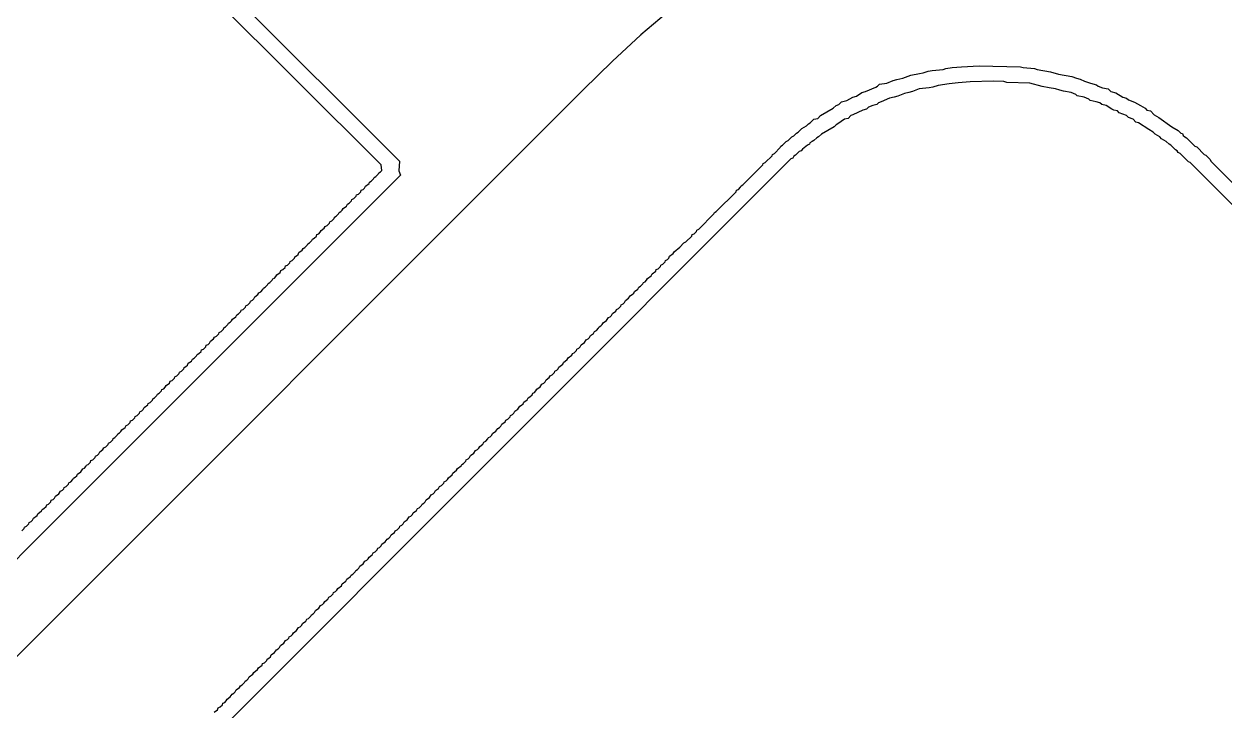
# Model space of a CAD drawing. Header units: millimetres. Extents: x 95 to 305, y 96 to 295.
# Drawn here: x 253.65 to 285.35, y 139.25 to 157.37 of the extents above; entities that cross this region are included whole.
import ezdxf

# ---------------------------------------------------------------- set-up
doc = ezdxf.new("R2010")
doc.units = ezdxf.units.MM
for name, color, linetype in [('BottomLayer', 5, 'Continuous'), ('BottomOverlay', 54, 'Continuous'), ('TopLayer', 1, 'Continuous')]:
    doc.layers.add(name, color=color, linetype=linetype)

msp = doc.modelspace()

# ---------------------------------------------------------------- linework, layer by layer
at = {"layer": 'BottomLayer'}
for p, q in [((271.133, 158.101), (269.935, 157.084)), ((269.927, 157.077), (269.188, 156.393)), ((269.931, 157.08), (269.927, 157.077)), ((269.935, 157.084), (269.931, 157.08)), ((269.183, 156.388), (268.411, 155.635)), ((269.186, 156.39), (269.183, 156.388)), ((269.188, 156.393), (269.186, 156.39)), ((268.409, 155.632), (244.367, 131.591)), ((268.41, 155.633), (268.409, 155.632)), ((268.411, 155.635), (268.41, 155.633))]:
    msp.add_line(p, q, dxfattribs=at)
at = {"layer": 'BottomOverlay'}
for p, q in [((243.799, 173.512), (263.563, 153.748)), ((263.076, 153.651), (243.641, 173.086)), ((276.852, 155.939), (277.059, 156.024)), ((277.059, 156.024), (277.29, 156.061)), ((277.29, 156.061), (277.387, 156.085)), ((277.387, 156.085), (277.521, 156.122)), ((277.521, 156.122), (277.619, 156.146)), ((277.619, 156.146), (277.911, 156.17)), ((277.911, 156.17), (277.984, 156.195)), ((277.984, 156.195), (278.154, 156.219)), ((278.154, 156.219), (278.398, 156.243)), ((278.398, 156.243), (278.86, 156.268)), ((278.86, 156.268), (279.955, 156.243)), ((279.955, 156.243), (280.028, 156.219)), ((280.028, 156.219), (280.32, 156.195)), ((280.32, 156.195), (280.393, 156.17)), ((280.393, 156.17), (280.746, 156.109)), ((280.746, 156.109), (280.953, 156.049)), ((280.953, 156.049), (281.306, 155.988)), ((281.306, 155.988), (281.428, 155.939)), ((275.866, 155.586), (276.134, 155.708)), ((276.134, 155.708), (276.183, 155.732)), ((276.183, 155.732), (276.231, 155.781)), ((276.231, 155.781), (276.426, 155.805)), ((276.426, 155.805), (276.596, 155.878)), ((276.596, 155.878), (276.694, 155.902)), ((276.694, 155.902), (276.852, 155.939)), ((277.278, 155.659), (277.108, 155.586)), ((277.546, 155.683), (277.278, 155.659)), ((277.643, 155.708), (277.546, 155.683)), ((277.777, 155.744), (277.643, 155.708)), ((278.069, 155.793), (277.777, 155.744)), ((278.312, 155.817), (278.069, 155.793)), ((278.629, 155.842), (278.312, 155.817)), ((279.237, 155.866), (278.629, 155.842)), ((279.517, 155.854), (279.237, 155.866)), ((279.59, 155.829), (279.517, 155.854)), ((280.199, 155.805), (279.59, 155.829)), ((280.296, 155.781), (280.199, 155.805)), ((280.43, 155.744), (280.296, 155.781)), ((280.527, 155.72), (280.43, 155.744)), ((280.71, 155.683), (280.527, 155.72)), ((280.88, 155.659), (280.71, 155.683)), ((280.99, 155.623), (280.88, 155.659)), ((281.428, 155.939), (281.525, 155.915)), ((281.525, 155.915), (281.647, 155.866)), ((281.647, 155.866), (281.805, 155.805)), ((281.805, 155.805), (281.963, 155.769)), ((281.963, 155.769), (282, 155.732)), ((282, 155.732), (282.122, 155.683)), ((282.122, 155.683), (282.268, 155.659)), ((282.268, 155.659), (282.341, 155.586)), ((275.233, 155.318), (275.367, 155.355)), ((275.367, 155.355), (275.526, 155.44)), ((275.526, 155.44), (275.623, 155.464)), ((275.623, 155.464), (275.769, 155.562)), ((275.769, 155.562), (275.866, 155.586)), ((276.499, 155.416), (276.28, 155.318)), ((276.621, 155.44), (276.499, 155.416)), ((276.718, 155.464), (276.621, 155.44)), ((276.889, 155.537), (276.718, 155.464)), ((277.01, 155.562), (276.889, 155.537)), ((277.108, 155.586), (277.01, 155.562)), ((281.087, 155.598), (280.99, 155.623)), ((281.294, 155.562), (281.087, 155.598)), ((281.416, 155.513), (281.294, 155.562)), ((281.452, 155.477), (281.416, 155.513)), ((281.635, 155.44), (281.452, 155.477)), ((281.756, 155.391), (281.635, 155.44)), ((281.793, 155.355), (281.756, 155.391)), ((281.951, 155.318), (281.793, 155.355)), ((282.341, 155.586), (282.474, 155.55)), ((282.474, 155.55), (282.657, 155.44)), ((282.657, 155.44), (282.754, 155.416)), ((282.754, 155.416), (282.803, 155.367)), ((282.803, 155.367), (282.961, 155.306)), ((274.674, 154.953), (275.014, 155.148)), ((275.014, 155.148), (275.087, 155.221)), ((275.087, 155.221), (275.16, 155.245)), ((275.16, 155.245), (275.233, 155.318)), ((275.793, 155.099), (275.526, 154.978)), ((275.891, 155.124), (275.793, 155.099)), ((275.939, 155.172), (275.891, 155.124)), ((276.061, 155.221), (275.939, 155.172)), ((276.158, 155.245), (276.061, 155.221)), ((276.207, 155.294), (276.158, 155.245)), ((276.28, 155.318), (276.207, 155.294)), ((282.049, 155.294), (281.951, 155.318)), ((282.097, 155.245), (282.049, 155.294)), ((282.219, 155.221), (282.097, 155.245)), ((282.365, 155.124), (282.219, 155.221)), ((282.414, 155.099), (282.365, 155.124)), ((282.511, 155.075), (282.414, 155.099)), ((282.56, 155.026), (282.511, 155.075)), ((282.754, 154.953), (282.56, 155.026)), ((282.961, 155.306), (283.119, 155.221)), ((283.119, 155.221), (283.241, 155.148)), ((283.241, 155.148), (283.29, 155.099)), ((283.29, 155.099), (283.387, 155.075)), ((283.387, 155.075), (283.485, 154.978)), ((274.309, 154.685), (274.357, 154.734)), ((274.357, 154.734), (274.406, 154.759)), ((274.406, 154.759), (274.503, 154.856)), ((274.503, 154.856), (274.601, 154.88)), ((274.601, 154.88), (274.674, 154.953)), ((275.087, 154.71), (275.039, 154.661)), ((275.136, 154.734), (275.087, 154.71)), ((275.306, 154.856), (275.136, 154.734)), ((275.404, 154.88), (275.306, 154.856)), ((275.477, 154.953), (275.404, 154.88)), ((275.526, 154.978), (275.477, 154.953)), ((282.803, 154.905), (282.754, 154.953)), ((282.925, 154.856), (282.803, 154.905)), ((282.998, 154.783), (282.925, 154.856)), ((283.071, 154.759), (282.998, 154.783)), ((283.338, 154.588), (283.071, 154.759)), ((283.485, 154.978), (283.606, 154.905)), ((283.606, 154.905), (283.947, 154.661)), ((273.822, 154.296), (273.919, 154.393)), ((273.919, 154.393), (273.968, 154.418)), ((273.968, 154.418), (274.041, 154.491)), ((274.041, 154.491), (274.089, 154.515)), ((274.089, 154.515), (274.187, 154.612)), ((274.187, 154.612), (274.309, 154.685)), ((274.576, 154.369), (274.503, 154.296)), ((274.625, 154.393), (274.576, 154.369)), ((274.698, 154.466), (274.625, 154.393)), ((275.039, 154.661), (274.698, 154.466)), ((283.46, 154.515), (283.338, 154.588)), ((283.509, 154.466), (283.46, 154.515)), ((283.631, 154.393), (283.509, 154.466)), ((283.679, 154.345), (283.631, 154.393)), ((283.947, 154.661), (284.117, 154.564)), ((284.117, 154.564), (284.19, 154.491)), ((284.19, 154.491), (284.227, 154.479)), ((284.227, 154.479), (284.251, 154.43)), ((284.251, 154.43), (284.288, 154.393)), ((284.288, 154.393), (284.336, 154.369)), ((284.336, 154.369), (284.555, 154.15)), ((273.457, 153.955), (273.615, 154.114)), ((273.615, 154.114), (273.627, 154.15)), ((273.627, 154.15), (273.676, 154.174)), ((273.676, 154.174), (273.773, 154.272)), ((273.773, 154.272), (273.822, 154.296)), ((274.199, 154.065), (274.162, 154.028)), ((274.333, 154.174), (274.199, 154.065)), ((274.382, 154.199), (274.333, 154.174)), ((274.394, 154.235), (274.382, 154.199)), ((274.455, 154.272), (274.394, 154.235)), ((274.503, 154.296), (274.455, 154.272)), ((283.801, 154.272), (283.679, 154.345)), ((283.874, 154.199), (283.801, 154.272)), ((283.923, 154.174), (283.874, 154.199)), ((284.044, 154.053), (283.923, 154.174)), ((284.093, 154.028), (284.044, 154.053)), ((284.555, 154.15), (284.604, 154.126)), ((284.604, 154.126), (284.799, 153.931)), ((273.895, 153.809), (253.328, 133.242)), ((263.563, 153.748), (263.55, 153.493)), ((273.213, 153.712), (273.396, 153.894)), ((273.396, 153.894), (273.408, 153.931)), ((273.408, 153.931), (273.457, 153.955)), ((273.943, 153.834), (273.895, 153.809)), ((273.968, 153.882), (273.943, 153.834)), ((274.016, 153.907), (273.968, 153.882)), ((274.114, 154.004), (274.016, 153.907)), ((274.162, 154.028), (274.114, 154.004)), ((284.117, 153.98), (284.093, 154.028)), ((284.166, 153.955), (284.117, 153.98)), ((284.385, 153.736), (284.166, 153.955)), ((284.434, 153.712), (284.385, 153.736)), ((284.799, 153.931), (284.848, 153.907)), ((284.848, 153.907), (284.957, 153.797)), ((284.957, 153.797), (284.981, 153.748)), ((284.981, 153.748), (287.233, 151.497)), ((263.003, 153.408), (263.015, 153.444)), ((263.015, 153.444), (263.064, 153.469)), ((263.064, 153.469), (263.1, 153.505)), ((263.1, 153.505), (263.076, 153.651)), ((263.55, 153.493), (263.587, 153.383)), ((272.629, 153.128), (273.152, 153.651)), ((273.152, 153.651), (273.165, 153.688)), ((273.165, 153.688), (273.213, 153.712)), ((287.05, 151.095), (284.434, 153.712)), ((263.587, 153.383), (254.119, 143.915)), ((262.662, 153.091), (262.759, 153.164)), ((262.759, 153.164), (262.772, 153.201)), ((262.772, 153.201), (262.82, 153.225)), ((262.82, 153.225), (262.881, 153.286)), ((262.881, 153.286), (262.893, 153.322)), ((262.893, 153.322), (262.942, 153.347)), ((262.942, 153.347), (263.003, 153.408)), ((272.568, 153.067), (272.58, 153.103)), ((272.58, 153.103), (272.629, 153.128)), ((262.358, 152.763), (262.419, 152.824)), ((262.419, 152.824), (262.431, 152.86)), ((262.431, 152.86), (262.48, 152.884)), ((262.48, 152.884), (262.54, 152.945)), ((262.54, 152.945), (262.553, 152.982)), ((262.553, 152.982), (262.601, 153.006)), ((262.601, 153.006), (262.638, 153.043)), ((262.638, 153.043), (262.662, 153.091)), ((271.923, 152.422), (272.447, 152.945)), ((272.447, 152.945), (272.459, 152.982)), ((272.459, 152.982), (272.507, 153.006)), ((272.507, 153.006), (272.568, 153.067)), ((262.054, 152.458), (262.078, 152.507)), ((262.078, 152.507), (262.163, 152.568)), ((262.163, 152.568), (262.187, 152.617)), ((262.187, 152.617), (262.236, 152.641)), ((262.236, 152.641), (262.297, 152.702)), ((262.297, 152.702), (262.309, 152.738)), ((262.309, 152.738), (262.358, 152.763)), ((261.713, 152.118), (261.725, 152.154)), ((261.725, 152.154), (261.774, 152.179)), ((261.774, 152.179), (261.835, 152.239)), ((261.835, 152.239), (261.847, 152.276)), ((261.847, 152.276), (261.895, 152.3)), ((261.895, 152.3), (261.956, 152.361)), ((261.956, 152.361), (261.968, 152.398)), ((261.968, 152.398), (262.017, 152.422)), ((262.017, 152.422), (262.054, 152.458)), ((271.461, 151.959), (271.862, 152.361)), ((271.862, 152.361), (271.875, 152.398)), ((271.875, 152.398), (271.923, 152.422)), ((261.384, 151.813), (261.433, 151.838)), ((261.433, 151.838), (261.469, 151.874)), ((261.469, 151.874), (261.494, 151.923)), ((261.494, 151.923), (261.579, 151.984)), ((261.579, 151.984), (261.603, 152.032)), ((261.603, 152.032), (261.652, 152.057)), ((261.652, 152.057), (261.713, 152.118)), ((271.29, 151.813), (271.339, 151.838)), ((271.339, 151.838), (271.4, 151.899)), ((271.4, 151.899), (271.412, 151.935)), ((271.412, 151.935), (271.461, 151.959)), ((261.068, 151.473), (261.129, 151.534)), ((261.129, 151.534), (261.141, 151.57)), ((261.141, 151.57), (261.19, 151.594)), ((261.19, 151.594), (261.25, 151.655)), ((261.25, 151.655), (261.263, 151.692)), ((261.263, 151.692), (261.311, 151.716)), ((261.311, 151.716), (261.372, 151.777)), ((261.372, 151.777), (261.384, 151.813)), ((270.962, 151.485), (271.071, 151.594)), ((271.071, 151.594), (271.12, 151.619)), ((271.12, 151.619), (271.278, 151.777)), ((271.278, 151.777), (271.29, 151.813)), ((260.788, 151.193), (260.8, 151.229)), ((260.8, 151.229), (260.849, 151.254)), ((260.849, 151.254), (260.885, 151.29)), ((260.885, 151.29), (260.91, 151.339)), ((260.91, 151.339), (260.995, 151.4)), ((260.995, 151.4), (261.019, 151.448)), ((261.019, 151.448), (261.068, 151.473)), ((270.67, 151.193), (270.694, 151.241)), ((270.694, 151.241), (270.791, 151.314)), ((270.791, 151.314), (270.816, 151.363)), ((270.816, 151.363), (270.962, 151.485)), ((260.435, 150.864), (260.484, 150.889)), ((260.484, 150.889), (260.545, 150.949)), ((260.545, 150.949), (260.557, 150.986)), ((260.557, 150.986), (260.605, 151.01)), ((260.605, 151.01), (260.666, 151.071)), ((260.666, 151.071), (260.678, 151.108)), ((260.678, 151.108), (260.727, 151.132)), ((260.727, 151.132), (260.788, 151.193)), ((270.329, 150.852), (270.341, 150.889)), ((270.341, 150.889), (270.39, 150.913)), ((270.39, 150.913), (270.451, 150.974)), ((270.451, 150.974), (270.463, 151.01)), ((270.463, 151.01), (270.512, 151.035)), ((270.512, 151.035), (270.572, 151.095)), ((270.572, 151.095), (270.585, 151.132)), ((270.585, 151.132), (270.633, 151.156)), ((270.633, 151.156), (270.67, 151.193)), ((260.143, 150.548), (260.204, 150.609)), ((260.204, 150.609), (260.216, 150.645)), ((260.216, 150.645), (260.265, 150.669)), ((260.265, 150.669), (260.301, 150.706)), ((260.301, 150.706), (260.325, 150.755)), ((260.325, 150.755), (260.411, 150.816)), ((260.411, 150.816), (260.435, 150.864)), ((270, 150.548), (270.049, 150.572)), ((270.049, 150.572), (270.086, 150.609)), ((270.086, 150.609), (270.11, 150.657)), ((270.11, 150.657), (270.207, 150.73)), ((270.207, 150.73), (270.232, 150.779)), ((270.232, 150.779), (270.329, 150.852)), ((259.827, 150.231), (259.851, 150.28)), ((259.851, 150.28), (259.9, 150.304)), ((259.9, 150.304), (259.96, 150.365)), ((259.96, 150.365), (259.973, 150.402)), ((259.973, 150.402), (260.021, 150.426)), ((260.021, 150.426), (260.082, 150.487)), ((260.082, 150.487), (260.094, 150.523)), ((260.094, 150.523), (260.143, 150.548)), ((269.708, 150.231), (269.745, 150.268)), ((269.745, 150.268), (269.769, 150.317)), ((269.769, 150.317), (269.854, 150.377)), ((269.854, 150.377), (269.879, 150.426)), ((269.879, 150.426), (269.927, 150.45)), ((269.927, 150.45), (269.988, 150.511)), ((269.988, 150.511), (270, 150.548)), ((259.498, 149.903), (259.51, 149.939)), ((259.51, 149.939), (259.559, 149.964)), ((259.559, 149.964), (259.62, 150.024)), ((259.62, 150.024), (259.632, 150.061)), ((259.632, 150.061), (259.68, 150.085)), ((259.68, 150.085), (259.717, 150.122)), ((259.717, 150.122), (259.741, 150.171)), ((259.741, 150.171), (259.827, 150.231)), ((269.404, 149.927), (269.416, 149.964)), ((269.416, 149.964), (269.465, 149.988)), ((269.465, 149.988), (269.501, 150.024)), ((269.501, 150.024), (269.526, 150.073)), ((269.526, 150.073), (269.611, 150.134)), ((269.611, 150.134), (269.66, 150.207)), ((269.66, 150.207), (269.708, 150.231)), ((259.157, 149.586), (259.242, 149.647)), ((259.242, 149.647), (259.267, 149.696)), ((259.267, 149.696), (259.315, 149.72)), ((259.315, 149.72), (259.376, 149.781)), ((259.376, 149.781), (259.388, 149.818)), ((259.388, 149.818), (259.437, 149.842)), ((259.437, 149.842), (259.498, 149.903)), ((269.027, 149.55), (269.076, 149.623)), ((269.076, 149.623), (269.124, 149.647)), ((269.124, 149.647), (269.161, 149.684)), ((269.161, 149.684), (269.185, 149.732)), ((269.185, 149.732), (269.27, 149.793)), ((269.27, 149.793), (269.295, 149.842)), ((269.295, 149.842), (269.343, 149.866)), ((269.343, 149.866), (269.404, 149.927)), ((258.853, 149.258), (258.914, 149.319)), ((258.914, 149.319), (258.926, 149.355)), ((258.926, 149.355), (258.975, 149.379)), ((258.975, 149.379), (259.035, 149.44)), ((259.035, 149.44), (259.048, 149.477)), ((259.048, 149.477), (259.096, 149.501)), ((259.096, 149.501), (259.133, 149.538)), ((259.133, 149.538), (259.157, 149.586)), ((268.759, 149.282), (268.82, 149.343)), ((268.82, 149.343), (268.832, 149.379)), ((268.832, 149.379), (268.881, 149.404)), ((268.881, 149.404), (268.917, 149.44)), ((268.917, 149.44), (268.942, 149.489)), ((268.942, 149.489), (269.027, 149.55)), ((258.549, 148.954), (258.573, 149.002)), ((258.573, 149.002), (258.658, 149.063)), ((258.658, 149.063), (258.683, 149.112)), ((258.683, 149.112), (258.731, 149.136)), ((258.731, 149.136), (258.792, 149.197)), ((258.792, 149.197), (258.804, 149.233)), ((258.804, 149.233), (258.853, 149.258)), ((268.443, 148.966), (268.491, 149.039)), ((268.491, 149.039), (268.54, 149.063)), ((268.54, 149.063), (268.577, 149.1)), ((268.577, 149.1), (268.601, 149.148)), ((268.601, 149.148), (268.686, 149.209)), ((268.686, 149.209), (268.71, 149.258)), ((268.71, 149.258), (268.759, 149.282)), ((258.22, 148.649), (258.269, 148.674)), ((258.269, 148.674), (258.33, 148.734)), ((258.33, 148.734), (258.342, 148.771)), ((258.342, 148.771), (258.39, 148.795)), ((258.39, 148.795), (258.451, 148.856)), ((258.451, 148.856), (258.464, 148.893)), ((258.464, 148.893), (258.512, 148.917)), ((258.512, 148.917), (258.549, 148.954)), ((268.114, 148.637), (268.126, 148.674)), ((268.126, 148.674), (268.175, 148.698)), ((268.175, 148.698), (268.236, 148.759)), ((268.236, 148.759), (268.248, 148.795)), ((268.248, 148.795), (268.297, 148.82)), ((268.297, 148.82), (268.333, 148.856)), ((268.333, 148.856), (268.358, 148.905)), ((268.358, 148.905), (268.443, 148.966)), ((257.928, 148.333), (257.965, 148.369)), ((257.965, 148.369), (257.989, 148.418)), ((257.989, 148.418), (258.074, 148.479)), ((258.074, 148.479), (258.098, 148.528)), ((258.098, 148.528), (258.147, 148.552)), ((258.147, 148.552), (258.208, 148.613)), ((258.208, 148.613), (258.22, 148.649)), ((267.773, 148.321), (267.871, 148.394)), ((267.871, 148.394), (267.895, 148.442)), ((267.895, 148.442), (267.992, 148.515)), ((267.992, 148.515), (268.017, 148.564)), ((268.017, 148.564), (268.114, 148.637)), ((257.624, 148.029), (257.636, 148.065)), ((257.636, 148.065), (257.685, 148.089)), ((257.685, 148.089), (257.745, 148.15)), ((257.745, 148.15), (257.758, 148.187)), ((257.758, 148.187), (257.806, 148.211)), ((257.806, 148.211), (257.867, 148.272)), ((257.867, 148.272), (257.879, 148.309)), ((257.879, 148.309), (257.928, 148.333)), ((267.433, 147.98), (267.518, 148.041)), ((267.518, 148.041), (267.542, 148.089)), ((267.542, 148.089), (267.591, 148.114)), ((267.591, 148.114), (267.652, 148.175)), ((267.652, 148.175), (267.664, 148.211)), ((267.664, 148.211), (267.713, 148.236)), ((267.713, 148.236), (267.749, 148.272)), ((267.749, 148.272), (267.773, 148.321)), ((257.283, 147.688), (257.295, 147.724)), ((257.295, 147.724), (257.344, 147.749)), ((257.344, 147.749), (257.38, 147.785)), ((257.38, 147.785), (257.405, 147.834)), ((257.405, 147.834), (257.49, 147.895)), ((257.49, 147.895), (257.514, 147.943)), ((257.514, 147.943), (257.563, 147.968)), ((257.563, 147.968), (257.624, 148.029)), ((267.165, 147.688), (267.189, 147.737)), ((267.189, 147.737), (267.274, 147.797)), ((267.274, 147.797), (267.323, 147.87)), ((267.323, 147.87), (267.372, 147.895)), ((267.372, 147.895), (267.408, 147.931)), ((267.408, 147.931), (267.433, 147.98)), ((256.979, 147.384), (257.04, 147.444)), ((257.04, 147.444), (257.052, 147.481)), ((257.052, 147.481), (257.1, 147.505)), ((257.1, 147.505), (257.161, 147.566)), ((257.161, 147.566), (257.174, 147.603)), ((257.174, 147.603), (257.222, 147.627)), ((257.222, 147.627), (257.283, 147.688)), ((266.824, 147.347), (266.848, 147.396)), ((266.848, 147.396), (266.934, 147.457)), ((266.934, 147.457), (266.958, 147.505)), ((266.958, 147.505), (267.007, 147.53)), ((267.007, 147.53), (267.068, 147.591)), ((267.068, 147.591), (267.08, 147.627)), ((267.08, 147.627), (267.128, 147.651)), ((267.128, 147.651), (267.165, 147.688)), ((256.638, 147.043), (256.699, 147.104)), ((256.699, 147.104), (256.711, 147.14)), ((256.711, 147.14), (256.76, 147.165)), ((256.76, 147.165), (256.796, 147.201)), ((256.796, 147.201), (256.821, 147.25)), ((256.821, 147.25), (256.918, 147.323)), ((256.918, 147.323), (256.93, 147.359)), ((256.93, 147.359), (256.979, 147.384)), ((266.544, 147.067), (266.581, 147.104)), ((266.581, 147.104), (266.605, 147.152)), ((266.605, 147.152), (266.69, 147.213)), ((266.69, 147.213), (266.739, 147.286)), ((266.739, 147.286), (266.788, 147.311)), ((266.788, 147.311), (266.824, 147.347)), ((256.322, 146.726), (256.346, 146.775)), ((256.346, 146.775), (256.395, 146.799)), ((256.395, 146.799), (256.456, 146.86)), ((256.456, 146.86), (256.468, 146.897)), ((256.468, 146.897), (256.516, 146.921)), ((256.516, 146.921), (256.577, 146.982)), ((256.577, 146.982), (256.589, 147.019)), ((256.589, 147.019), (256.638, 147.043)), ((266.203, 146.726), (266.24, 146.763)), ((266.24, 146.763), (266.264, 146.812)), ((266.264, 146.812), (266.35, 146.873)), ((266.35, 146.873), (266.374, 146.921)), ((266.374, 146.921), (266.423, 146.946)), ((266.423, 146.946), (266.483, 147.006)), ((266.483, 147.006), (266.496, 147.043)), ((266.496, 147.043), (266.544, 147.067)), ((256.005, 146.434), (256.054, 146.459)), ((256.054, 146.459), (256.115, 146.52)), ((256.115, 146.52), (256.127, 146.556)), ((256.127, 146.556), (256.176, 146.58)), ((256.176, 146.58), (256.212, 146.617)), ((256.212, 146.617), (256.236, 146.666)), ((256.236, 146.666), (256.322, 146.726)), ((265.899, 146.422), (265.911, 146.459)), ((265.911, 146.459), (265.96, 146.483)), ((265.96, 146.483), (265.997, 146.52)), ((265.997, 146.52), (266.021, 146.568)), ((266.021, 146.568), (266.106, 146.629)), ((266.106, 146.629), (266.155, 146.702)), ((266.155, 146.702), (266.203, 146.726)), ((255.652, 146.081), (255.737, 146.142)), ((255.737, 146.142), (255.762, 146.191)), ((255.762, 146.191), (255.811, 146.215)), ((255.811, 146.215), (255.871, 146.276)), ((255.871, 146.276), (255.884, 146.313)), ((255.884, 146.313), (255.932, 146.337)), ((255.932, 146.337), (255.993, 146.398)), ((255.993, 146.398), (256.005, 146.434)), ((265.571, 146.118), (265.619, 146.142)), ((265.619, 146.142), (265.656, 146.179)), ((265.656, 146.179), (265.68, 146.228)), ((265.68, 146.228), (265.765, 146.288)), ((265.765, 146.288), (265.79, 146.337)), ((265.79, 146.337), (265.838, 146.361)), ((265.838, 146.361), (265.899, 146.422)), ((255.348, 145.753), (255.409, 145.814)), ((255.409, 145.814), (255.421, 145.85)), ((255.421, 145.85), (255.47, 145.875)), ((255.47, 145.875), (255.531, 145.935)), ((255.531, 145.935), (255.543, 145.972)), ((255.543, 145.972), (255.591, 145.996)), ((255.591, 145.996), (255.628, 146.033)), ((255.628, 146.033), (255.652, 146.081)), ((265.254, 145.777), (265.315, 145.838)), ((265.315, 145.838), (265.327, 145.875)), ((265.327, 145.875), (265.376, 145.899)), ((265.376, 145.899), (265.412, 145.935)), ((265.412, 145.935), (265.437, 145.984)), ((265.437, 145.984), (265.522, 146.045)), ((265.522, 146.045), (265.571, 146.118)), ((255.044, 145.449), (255.068, 145.497)), ((255.068, 145.497), (255.153, 145.558)), ((255.153, 145.558), (255.202, 145.631)), ((255.202, 145.631), (255.251, 145.656)), ((255.251, 145.656), (255.287, 145.692)), ((255.287, 145.692), (255.299, 145.729)), ((255.299, 145.729), (255.348, 145.753)), ((264.95, 145.473), (264.974, 145.522)), ((264.974, 145.522), (265.072, 145.595)), ((265.072, 145.595), (265.096, 145.643)), ((265.096, 145.643), (265.193, 145.716)), ((265.193, 145.716), (265.206, 145.753)), ((265.206, 145.753), (265.254, 145.777)), ((254.764, 145.169), (254.825, 145.23)), ((254.825, 145.23), (254.837, 145.266)), ((254.837, 145.266), (254.886, 145.29)), ((254.886, 145.29), (254.946, 145.351)), ((254.946, 145.351), (254.959, 145.388)), ((254.959, 145.388), (255.007, 145.412)), ((255.007, 145.412), (255.044, 145.449)), ((264.621, 145.169), (264.67, 145.193)), ((264.67, 145.193), (264.731, 145.254)), ((264.731, 145.254), (264.743, 145.29)), ((264.743, 145.29), (264.792, 145.315)), ((264.792, 145.315), (264.828, 145.351)), ((264.828, 145.351), (264.853, 145.4)), ((264.853, 145.4), (264.95, 145.473)), ((254.423, 144.828), (254.46, 144.864)), ((254.46, 144.864), (254.484, 144.913)), ((254.484, 144.913), (254.569, 144.974)), ((254.569, 144.974), (254.618, 145.047)), ((254.618, 145.047), (254.667, 145.071)), ((254.667, 145.071), (254.703, 145.108)), ((254.703, 145.108), (254.715, 145.144)), ((254.715, 145.144), (254.764, 145.169)), ((264.268, 144.816), (264.354, 144.877)), ((264.354, 144.877), (264.402, 144.95)), ((264.402, 144.95), (264.451, 144.974)), ((264.451, 144.974), (264.488, 145.011)), ((264.488, 145.011), (264.512, 145.059)), ((264.512, 145.059), (264.597, 145.12)), ((264.597, 145.12), (264.621, 145.169)), ((254.119, 144.524), (254.131, 144.56)), ((254.131, 144.56), (254.18, 144.585)), ((254.18, 144.585), (254.241, 144.645)), ((254.241, 144.645), (254.253, 144.682)), ((254.253, 144.682), (254.301, 144.706)), ((254.301, 144.706), (254.362, 144.767)), ((254.362, 144.767), (254.374, 144.804)), ((254.374, 144.804), (254.423, 144.828)), ((264.013, 144.536), (264.037, 144.585)), ((264.037, 144.585), (264.086, 144.609)), ((264.086, 144.609), (264.147, 144.67)), ((264.147, 144.67), (264.159, 144.706)), ((264.159, 144.706), (264.208, 144.731)), ((264.208, 144.731), (264.244, 144.767)), ((264.244, 144.767), (264.268, 144.816)), ((253.79, 144.219), (253.839, 144.244)), ((253.839, 144.244), (253.876, 144.28)), ((253.876, 144.28), (253.9, 144.329)), ((253.9, 144.329), (253.997, 144.402)), ((253.997, 144.402), (254.022, 144.451)), ((254.022, 144.451), (254.119, 144.524)), ((263.66, 144.183), (263.684, 144.232)), ((263.684, 144.232), (263.77, 144.293)), ((263.77, 144.293), (263.818, 144.366)), ((263.818, 144.366), (263.867, 144.39)), ((263.867, 144.39), (263.903, 144.426)), ((263.903, 144.426), (263.928, 144.475)), ((263.928, 144.475), (264.013, 144.536)), ((253.596, 144), (253.656, 144.061)), ((253.656, 144.061), (253.669, 144.098)), ((253.669, 144.098), (253.717, 144.122)), ((253.717, 144.122), (253.778, 144.183)), ((253.778, 144.183), (253.79, 144.219)), ((254.119, 143.915), (254.107, 143.903)), ((263.344, 143.891), (263.429, 143.952)), ((263.429, 143.952), (263.453, 144)), ((263.453, 144), (263.502, 144.025)), ((263.502, 144.025), (263.563, 144.086)), ((263.563, 144.086), (263.575, 144.122)), ((263.575, 144.122), (263.623, 144.146)), ((263.623, 144.146), (263.66, 144.183)), ((254.107, 143.903), (246.708, 136.504)), ((263.039, 143.562), (263.076, 143.599)), ((263.076, 143.599), (263.1, 143.648)), ((263.1, 143.648), (263.185, 143.708)), ((263.185, 143.708), (263.234, 143.781)), ((263.234, 143.781), (263.283, 143.806)), ((263.283, 143.806), (263.319, 143.842)), ((263.319, 143.842), (263.344, 143.891)), ((262.735, 143.258), (262.759, 143.307)), ((262.759, 143.307), (262.845, 143.368)), ((262.845, 143.368), (262.869, 143.416)), ((262.869, 143.416), (262.918, 143.441)), ((262.918, 143.441), (262.978, 143.501)), ((262.978, 143.501), (262.991, 143.538)), ((262.991, 143.538), (263.039, 143.562)), ((262.407, 142.954), (262.455, 142.978)), ((262.455, 142.978), (262.492, 143.015)), ((262.492, 143.015), (262.516, 143.063)), ((262.516, 143.063), (262.601, 143.124)), ((262.601, 143.124), (262.65, 143.197)), ((262.65, 143.197), (262.699, 143.222)), ((262.699, 143.222), (262.735, 143.258)), ((262.054, 142.601), (262.151, 142.674)), ((262.151, 142.674), (262.175, 142.723)), ((262.175, 142.723), (262.273, 142.796)), ((262.273, 142.796), (262.285, 142.832)), ((262.285, 142.832), (262.333, 142.856)), ((262.333, 142.856), (262.394, 142.917)), ((262.394, 142.917), (262.407, 142.954)), ((261.749, 142.272), (261.81, 142.333)), ((261.81, 142.333), (261.822, 142.37)), ((261.822, 142.37), (261.871, 142.394)), ((261.871, 142.394), (261.908, 142.431)), ((261.908, 142.431), (261.932, 142.479)), ((261.932, 142.479), (262.029, 142.552)), ((262.029, 142.552), (262.054, 142.601)), ((261.433, 141.956), (261.482, 142.029)), ((261.482, 142.029), (261.53, 142.053)), ((261.53, 142.053), (261.567, 142.09)), ((261.567, 142.09), (261.591, 142.138)), ((261.591, 142.138), (261.676, 142.199)), ((261.676, 142.199), (261.701, 142.248)), ((261.701, 142.248), (261.749, 142.272)), ((261.165, 141.688), (261.226, 141.749)), ((261.226, 141.749), (261.238, 141.786)), ((261.238, 141.786), (261.287, 141.81)), ((261.287, 141.81), (261.323, 141.846)), ((261.323, 141.846), (261.348, 141.895)), ((261.348, 141.895), (261.433, 141.956)), ((260.849, 141.372), (260.897, 141.445)), ((260.897, 141.445), (260.946, 141.469)), ((260.946, 141.469), (260.983, 141.506)), ((260.983, 141.506), (261.007, 141.554)), ((261.007, 141.554), (261.092, 141.615)), ((261.092, 141.615), (261.117, 141.664)), ((261.117, 141.664), (261.165, 141.688)), ((260.508, 141.031), (260.557, 141.104)), ((260.557, 141.104), (260.605, 141.128)), ((260.605, 141.128), (260.642, 141.165)), ((260.642, 141.165), (260.654, 141.201)), ((260.654, 141.201), (260.703, 141.226)), ((260.703, 141.226), (260.739, 141.262)), ((260.739, 141.262), (260.764, 141.311)), ((260.764, 141.311), (260.849, 141.372)), ((260.179, 140.727), (260.265, 140.788)), ((260.265, 140.788), (260.313, 140.861)), ((260.313, 140.861), (260.362, 140.885)), ((260.362, 140.885), (260.399, 140.921)), ((260.399, 140.921), (260.423, 140.97)), ((260.423, 140.97), (260.508, 141.031)), ((259.839, 140.386), (259.936, 140.459)), ((259.936, 140.459), (259.948, 140.496)), ((259.948, 140.496), (259.997, 140.52)), ((259.997, 140.52), (260.058, 140.581)), ((260.058, 140.581), (260.07, 140.617)), ((260.07, 140.617), (260.119, 140.642)), ((260.119, 140.642), (260.155, 140.678)), ((260.155, 140.678), (260.179, 140.727)), ((259.571, 140.094), (259.595, 140.143)), ((259.595, 140.143), (259.693, 140.216)), ((259.693, 140.216), (259.717, 140.264)), ((259.717, 140.264), (259.814, 140.337)), ((259.814, 140.337), (259.839, 140.386)), ((259.23, 139.753), (259.255, 139.802)), ((259.255, 139.802), (259.34, 139.863)), ((259.34, 139.863), (259.364, 139.911)), ((259.364, 139.911), (259.413, 139.936)), ((259.413, 139.936), (259.474, 139.997)), ((259.474, 139.997), (259.486, 140.033)), ((259.486, 140.033), (259.534, 140.057)), ((259.534, 140.057), (259.571, 140.094)), ((258.902, 139.449), (258.95, 139.473)), ((258.95, 139.473), (258.987, 139.51)), ((258.987, 139.51), (259.011, 139.558)), ((259.011, 139.558), (259.096, 139.619)), ((259.096, 139.619), (259.145, 139.692)), ((259.145, 139.692), (259.194, 139.717)), ((259.194, 139.717), (259.23, 139.753)), ((258.67, 139.218), (258.756, 139.279)), ((258.756, 139.279), (258.78, 139.327)), ((258.78, 139.327), (258.829, 139.352)), ((258.829, 139.352), (258.889, 139.412)), ((258.889, 139.412), (258.902, 139.449))]:
    msp.add_line(p, q, dxfattribs=at)
at = {"layer": 'TopLayer'}
for p, q in [((271.133, 158.101), (269.935, 157.084)), ((269.927, 157.077), (269.188, 156.393)), ((269.931, 157.08), (269.927, 157.077)), ((269.935, 157.084), (269.931, 157.08)), ((269.183, 156.388), (268.411, 155.635)), ((269.186, 156.39), (269.183, 156.388)), ((269.188, 156.393), (269.186, 156.39)), ((268.409, 155.632), (244.367, 131.591)), ((268.41, 155.633), (268.409, 155.632)), ((268.411, 155.635), (268.41, 155.633))]:
    msp.add_line(p, q, dxfattribs=at)

doc.saveas('drawing.dxf')
